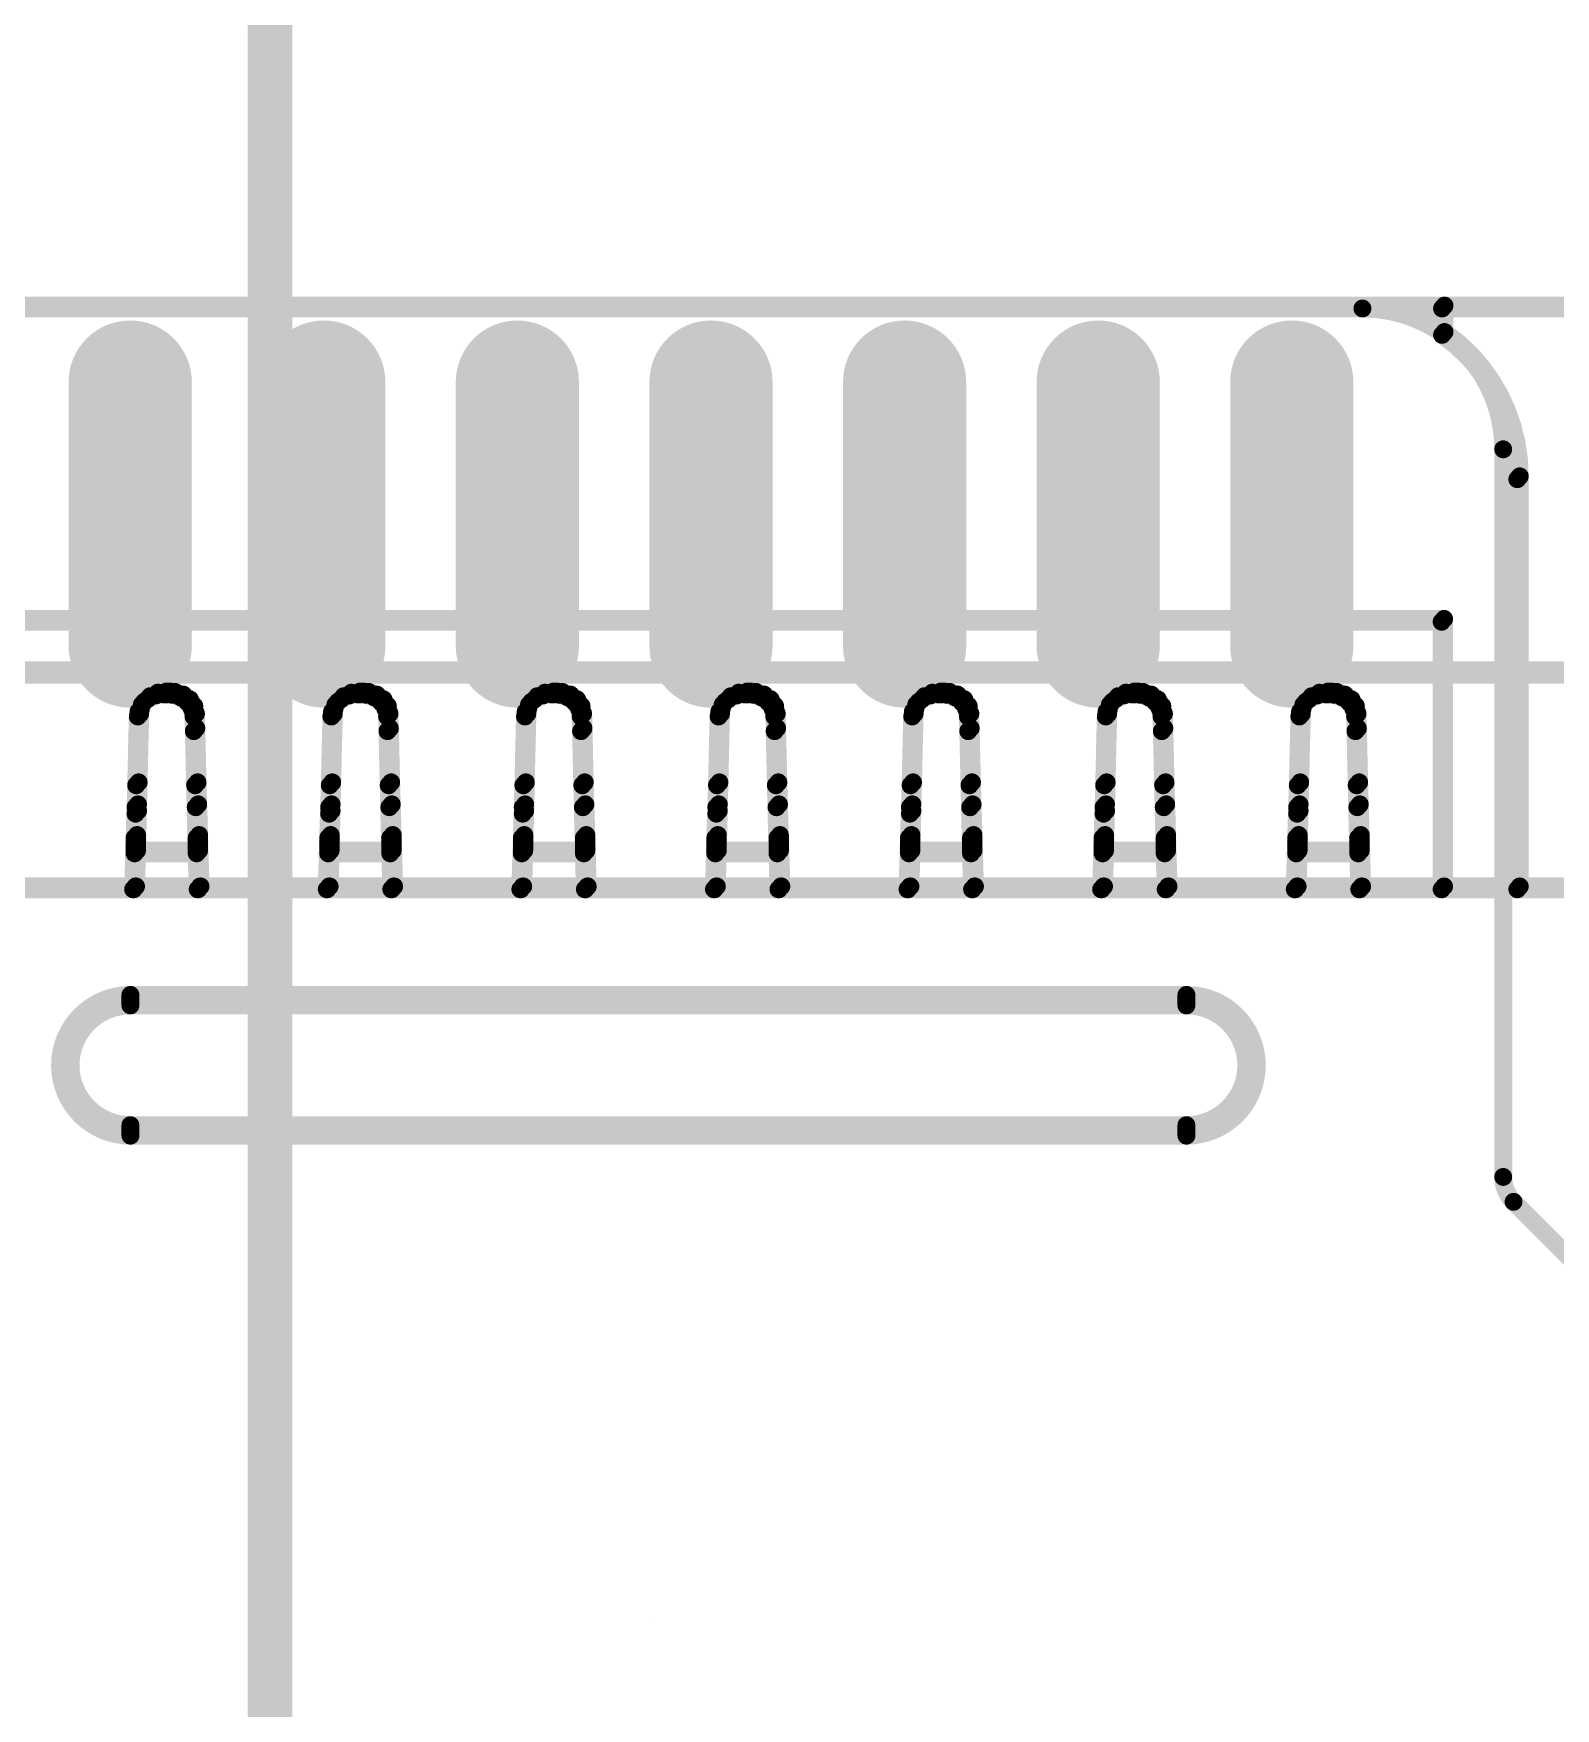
# Model space of a CAD drawing. Extents: x -1 to 186, y -6 to 106.
# Drawn here: x 60.63 to 69.28, y 8.01 to 17.53 of the extents above; entities that cross this region are included whole.
import ezdxf

# ---------------------------------------------------------------- set-up
doc = ezdxf.new("R2010")
doc.units = 0
doc.linetypes.add('TRMIDX_4096', pattern=[2, 1, 1])
for name, color, linetype in [('DIMENSION1_124', 250, 'CONTINUOUS'), ('DRIL_NPLTE_THRU_01', 254, 'CONTINUOUS'), ('DRIL_NPLTE_THRU_02', 254, 'CONTINUOUS'), ('PADS_BOT', 250, 'CONTINUOUS'), ('PADS_INNER', 250, 'CONTINUOUS'), ('PADS_TOP', 250, 'CONTINUOUS'), ('PART_TOP_2DLINE_00', 250, 'CONTINUOUS'), ('PART_TOP_2DLINE_01', 250, 'CONTINUOUS'), ('TAG_00', 250, 'CONTINUOUS'), ('TAG_01', 250, 'CONTINUOUS')]:
    doc.layers.add(name, color=color, linetype=linetype)

# ---------------------------------------------------------------- blocks, each defined once
blk = doc.blocks.new('D_2daeafa_63')
at = {"layer": 'DIMENSION1_124', "linetype": 'TRMIDX_4096', "const_width": 0.254}
blk.add_lwpolyline([(26.289, 0), (26.289, 31.242)], dxfattribs=at)
blk = doc.blocks.new('PART_BODY_TOP_31')
at = {"layer": 'PART_TOP_2DLINE_00', "const_width": 0.127}
blk.add_lwpolyline([(-7.35, 9.9), (-7.35, -3.30333), (2.59933, -3.30333, -0.2230684), (4.12233, -4), (7.35, -4), (7.35, 9.49667), (6.69133, 9.49667), (6.69133, 9.9)], format="xyb", close=True, dxfattribs=at)
blk = doc.blocks.new('DRIL_HOLE_0')
blk.add_lwpolyline([(0, 0, 1), (0, 0, 1)], format="xyb", close=True)
blk = doc.blocks.new('PAD_0')
blk.add_lwpolyline([(0, 0, 1), (0, 0, 1)], format="xyb", close=True)
blk = doc.blocks.new('PAD_69')
at = {"const_width": 0.35}
blk.add_lwpolyline([(-0.45, -0.175), (1.05, -0.175, 1), (1.05, 0.175), (-0.45, 0.175, 1)], format="xyb", close=True, dxfattribs=at)
blk = doc.blocks.new('STK_TOP_47')
at = {"layer": 'DRIL_NPLTE_THRU_01'}
blk.add_blockref('DRIL_HOLE_0', (0, 0), dxfattribs=at)
at = {"layer": 'DRIL_NPLTE_THRU_02'}
blk.add_blockref('DRIL_HOLE_0', (0, 0), dxfattribs=at)
at = {"layer": 'PADS_BOT'}
blk.add_blockref('PAD_0', (0, 0), dxfattribs=at)
at = {"layer": 'PADS_INNER'}
blk.add_blockref('PAD_0', (0, 0), dxfattribs=at)
at = {"layer": 'PADS_TOP', "rotation": 90}
blk.add_blockref('PAD_69', (0, 0), dxfattribs=at)
blk = doc.blocks.new('SYM_TOP_32')
for name, p in [('STK_TOP_47', (-4.35, 10.5)), ('STK_TOP_47', (-3.25, 10.5)), ('STK_TOP_47', (-2.15, 10.5)), ('STK_TOP_47', (-1.05, 10.5)), ('STK_TOP_47', (0.05, 10.5)), ('STK_TOP_47', (1.15, 10.5)), ('STK_TOP_47', (2.25, 10.5)), ('PART_BODY_TOP_31', (0, 0))]:
    blk.add_blockref(name, p)
blk = doc.blocks.new('PART_TOP_475')
blk.add_blockref('SYM_TOP_32', (0, 0))
blk = doc.blocks.new('SMOOTH_0$1016')
at = {"const_width": 0.0508}
blk.add_lwpolyline([(-0.0254, 0, 1), (0.0254, 0, 1)], format="xyb", close=True, dxfattribs=at)
blk = doc.blocks.new('PART_BODY_TOP_75')
at = {"layer": 'PART_TOP_2DLINE_01', "const_width": 0.1016}
for points in [[(4.5148, 7.4755), (-4.49, 7.4755)], [(4.5148, 7.4755), (6.4024, 7.4755)], [(4.5148, 7.3255), (4.5148, 7.4755)], [(4.5008, 7.4591), (-4.504, 7.4591)], [(4.0484, 7.4591), (-4.0516, 7.4591)], [(4.5008, 7.4591), (6.3884, 7.4591)], [(4.5008, 7.3091), (4.5008, 7.4591)], [(4.8484, 2.5248), (4.8484, 6.6591)], [(4.9284, 4.1591), (4.9284, 6.4891)], [(4.9424, 4.1755), (4.9424, 6.5055)], [(-4.5016, 5.6791), (4.4984, 5.6791)], [(-4.4876, 5.6955), (4.5124, 5.6955)], [(4.4984, 5.6791), (4.4984, 4.1591)], [(4.5124, 5.6955), (4.5124, 4.1755)], [(-2.7459, 5.2832), (-2.7955, 5.2763), (-2.8396, 5.2563), (-2.873, 5.2246), (-2.8921, 5.1845), (-2.8959, 5.1573)], [(-2.7459, 5.2832), (-2.7293, 5.2832)], [(-2.5793, 5.1573), (-2.5887, 5.2009), (-2.6138, 5.2383), (-2.6516, 5.2655), (-2.6983, 5.2806), (-2.7293, 5.2832)], [(-1.6459, 5.2832), (-1.6955, 5.2763), (-1.7396, 5.2563), (-1.773, 5.2246), (-1.7921, 5.1845), (-1.7959, 5.1573)], [(-1.6459, 5.2832), (-1.6293, 5.2832)], [(-1.4793, 5.1573), (-1.4887, 5.2009), (-1.5138, 5.2383), (-1.5516, 5.2655), (-1.5983, 5.2806), (-1.6293, 5.2832)], [(-0.5459, 5.2832), (-0.5955, 5.2763), (-0.6396, 5.2563), (-0.673, 5.2246), (-0.6921, 5.1845), (-0.6959, 5.1573)], [(-0.5459, 5.2832), (-0.5293, 5.2832)], [(-0.3793, 5.1573), (-0.3887, 5.2009), (-0.4138, 5.2383), (-0.4516, 5.2655), (-0.4983, 5.2806), (-0.5293, 5.2832)], [(0.5541, 5.2832), (0.5045, 5.2763), (0.4604, 5.2563), (0.427, 5.2246), (0.4079, 5.1845), (0.4041, 5.1573)], [(0.5541, 5.2832), (0.5707, 5.2832)], [(0.7207, 5.1573), (0.7113, 5.2009), (0.6862, 5.2383), (0.6484, 5.2655), (0.6017, 5.2806), (0.5707, 5.2832)], [(1.6541, 5.2832), (1.6045, 5.2763), (1.5604, 5.2563), (1.527, 5.2246), (1.5079, 5.1845), (1.5041, 5.1573)], [(1.6541, 5.2832), (1.6707, 5.2832)], [(1.8207, 5.1573), (1.8113, 5.2009), (1.7862, 5.2383), (1.7484, 5.2655), (1.7017, 5.2806), (1.6707, 5.2832)], [(2.7541, 5.2832), (2.7045, 5.2763), (2.6604, 5.2563), (2.627, 5.2246), (2.6079, 5.1845), (2.6041, 5.1573)], [(2.7541, 5.2832), (2.7707, 5.2832)], [(2.9207, 5.1573), (2.9113, 5.2009), (2.8862, 5.2383), (2.8484, 5.2655), (2.8017, 5.2806), (2.7707, 5.2832)], [(3.8541, 5.2832), (3.8045, 5.2763), (3.7604, 5.2563), (3.727, 5.2246), (3.7079, 5.1845), (3.7041, 5.1573)], [(3.8541, 5.2832), (3.8707, 5.2832)], [(4.0207, 5.1573), (4.0113, 5.2009), (3.9862, 5.2383), (3.9484, 5.2655), (3.9017, 5.2806), (3.8707, 5.2832)], [(-2.7599, 5.2667), (-2.8095, 5.2599), (-2.8536, 5.2398), (-2.887, 5.2082), (-2.9061, 5.1681), (-2.9099, 5.1409)], [(-2.7599, 5.2667), (-2.7433, 5.2667)], [(-2.5933, 5.1409), (-2.6027, 5.1845), (-2.6278, 5.2218), (-2.6656, 5.2491), (-2.7123, 5.2641), (-2.7433, 5.2667)], [(-1.6599, 5.2667), (-1.7095, 5.2599), (-1.7536, 5.2398), (-1.787, 5.2082), (-1.8061, 5.1681), (-1.8099, 5.1409)], [(-1.6599, 5.2667), (-1.6433, 5.2667)], [(-1.4933, 5.1409), (-1.5027, 5.1845), (-1.5278, 5.2218), (-1.5656, 5.2491), (-1.6123, 5.2641), (-1.6433, 5.2667)], [(-0.5599, 5.2667), (-0.6095, 5.2599), (-0.6536, 5.2398), (-0.687, 5.2082), (-0.7061, 5.1681), (-0.7099, 5.1409)], [(-0.5599, 5.2667), (-0.5433, 5.2667)], [(-0.3933, 5.1409), (-0.4027, 5.1845), (-0.4278, 5.2218), (-0.4656, 5.2491), (-0.5123, 5.2641), (-0.5433, 5.2667)], [(0.5401, 5.2667), (0.4905, 5.2599), (0.4464, 5.2398), (0.413, 5.2082), (0.3939, 5.1681), (0.3901, 5.1409)], [(0.5401, 5.2667), (0.5567, 5.2667)], [(0.7067, 5.1409), (0.6973, 5.1845), (0.6722, 5.2218), (0.6344, 5.2491), (0.5877, 5.2641), (0.5567, 5.2667)], [(1.6401, 5.2667), (1.5905, 5.2599), (1.5464, 5.2398), (1.513, 5.2082), (1.4939, 5.1681), (1.4901, 5.1409)], [(1.6401, 5.2667), (1.6567, 5.2667)], [(1.8067, 5.1409), (1.7973, 5.1845), (1.7722, 5.2218), (1.7344, 5.2491), (1.6877, 5.2641), (1.6567, 5.2667)], [(2.7401, 5.2667), (2.6905, 5.2599), (2.6464, 5.2398), (2.613, 5.2082), (2.5939, 5.1681), (2.5901, 5.1409)], [(2.7401, 5.2667), (2.7567, 5.2667)], [(2.9067, 5.1409), (2.8973, 5.1845), (2.8722, 5.2218), (2.8344, 5.2491), (2.7877, 5.2641), (2.7567, 5.2667)], [(3.8401, 5.2667), (3.7905, 5.2599), (3.7464, 5.2398), (3.713, 5.2082), (3.6939, 5.1681), (3.6901, 5.1409)], [(3.8401, 5.2667), (3.8567, 5.2667)], [(4.0067, 5.1409), (3.9973, 5.1845), (3.9722, 5.2218), (3.9344, 5.2491), (3.8877, 5.2641), (3.8567, 5.2667)], [(-2.928, 4.3633), (-2.9226, 4.5888), (-2.9173, 4.826), (-2.9119, 5.0576), (-2.9099, 5.1409)], [(-2.9139, 4.3798), (-2.9086, 4.6053), (-2.9033, 4.8425), (-2.8979, 5.0741), (-2.8959, 5.1573)], [(-2.5933, 5.1409), (-2.5913, 5.0576), (-2.5859, 4.826), (-2.5806, 4.5888), (-2.5753, 4.3633)], [(-2.5793, 5.1573), (-2.5773, 5.0741), (-2.5719, 4.8425), (-2.5666, 4.6053), (-2.5613, 4.3798)], [(-1.828, 4.3633), (-1.8226, 4.5888), (-1.8173, 4.826), (-1.8119, 5.0576), (-1.8099, 5.1409)], [(-1.8139, 4.3798), (-1.8086, 4.6053), (-1.8033, 4.8425), (-1.7979, 5.0741), (-1.7959, 5.1573)], [(-1.4933, 5.1409), (-1.4913, 5.0576), (-1.4859, 4.826), (-1.4806, 4.5888), (-1.4753, 4.3633)], [(-1.4793, 5.1573), (-1.4773, 5.0741), (-1.4719, 4.8425), (-1.4666, 4.6053), (-1.4613, 4.3798)], [(-0.728, 4.3633), (-0.7226, 4.5888), (-0.7173, 4.826), (-0.7119, 5.0576), (-0.7099, 5.1409)], [(-0.7139, 4.3798), (-0.7086, 4.6053), (-0.7033, 4.8425), (-0.6979, 5.0741), (-0.6959, 5.1573)], [(-0.3933, 5.1409), (-0.3913, 5.0576), (-0.3859, 4.826), (-0.3806, 4.5888), (-0.3753, 4.3633)], [(-0.3793, 5.1573), (-0.3773, 5.0741), (-0.3719, 4.8425), (-0.3666, 4.6053), (-0.3613, 4.3798)], [(0.372, 4.3633), (0.3774, 4.5888), (0.3827, 4.826), (0.3881, 5.0576), (0.3901, 5.1409)], [(0.3861, 4.3798), (0.3914, 4.6053), (0.3967, 4.8425), (0.4021, 5.0741), (0.4041, 5.1573)], [(0.7067, 5.1409), (0.7087, 5.0576), (0.7141, 4.826), (0.7194, 4.5888), (0.7247, 4.3633)], [(0.7207, 5.1573), (0.7227, 5.0741), (0.7281, 4.8425), (0.7334, 4.6053), (0.7387, 4.3798)], [(1.472, 4.3633), (1.4774, 4.5888), (1.4827, 4.826), (1.4881, 5.0576), (1.4901, 5.1409)], [(1.4861, 4.3798), (1.4914, 4.6053), (1.4967, 4.8425), (1.5021, 5.0741), (1.5041, 5.1573)], [(1.8067, 5.1409), (1.8087, 5.0576), (1.8141, 4.826), (1.8194, 4.5888), (1.8247, 4.3633)], [(1.8207, 5.1573), (1.8227, 5.0741), (1.8281, 4.8425), (1.8334, 4.6053), (1.8387, 4.3798)], [(2.572, 4.3633), (2.5774, 4.5888), (2.5827, 4.826), (2.5881, 5.0576), (2.5901, 5.1409)], [(2.5861, 4.3798), (2.5914, 4.6053), (2.5967, 4.8425), (2.6021, 5.0741), (2.6041, 5.1573)], [(2.9067, 5.1409), (2.9087, 5.0576), (2.9141, 4.826), (2.9194, 4.5888), (2.9247, 4.3633)], [(2.9207, 5.1573), (2.9227, 5.0741), (2.9281, 4.8425), (2.9334, 4.6053), (2.9387, 4.3798)], [(3.672, 4.3633), (3.6774, 4.5888), (3.6827, 4.826), (3.6881, 5.0576), (3.6901, 5.1409)], [(3.6861, 4.3798), (3.6914, 4.6053), (3.6967, 4.8425), (3.7021, 5.0741), (3.7041, 5.1573)], [(4.0067, 5.1409), (4.0087, 5.0576), (4.0141, 4.826), (4.0194, 4.5888), (4.0247, 4.3633)], [(4.0207, 5.1573), (4.0227, 5.0741), (4.0281, 4.8425), (4.0334, 4.6053), (4.0387, 4.3798)], [(-2.928, 4.451), (-2.9226, 4.6253), (-2.919, 4.7505)], [(-2.919, 4.7504), (-2.919, 4.7501)], [(-2.9139, 4.4675), (-2.9086, 4.6417), (-2.905, 4.7669)], [(-2.905, 4.7668), (-2.905, 4.7666)], [(-2.5842, 4.7505), (-2.5806, 4.6253), (-2.5753, 4.451)], [(-2.5842, 4.7501), (-2.5842, 4.7504)], [(-2.5702, 4.7669), (-2.5666, 4.6417), (-2.5613, 4.4675)], [(-2.5702, 4.7666), (-2.5702, 4.7668)], [(-1.828, 4.451), (-1.8226, 4.6253), (-1.819, 4.7505)], [(-1.819, 4.7504), (-1.819, 4.7501)], [(-1.8139, 4.4675), (-1.8086, 4.6417), (-1.805, 4.7669)], [(-1.805, 4.7668), (-1.805, 4.7666)], [(-1.4843, 4.7505), (-1.4806, 4.6253), (-1.4753, 4.451)], [(-1.4842, 4.7501), (-1.4842, 4.7504)], [(-1.4702, 4.7669), (-1.4666, 4.6417), (-1.4613, 4.4675)], [(-1.4702, 4.7666), (-1.4702, 4.7668)], [(-0.728, 4.451), (-0.7226, 4.6253), (-0.719, 4.7505)], [(-0.719, 4.7504), (-0.719, 4.7501)], [(-0.7139, 4.4675), (-0.7086, 4.6417), (-0.705, 4.7669)], [(-0.705, 4.7668), (-0.705, 4.7666)], [(-0.3842, 4.7505), (-0.3806, 4.6253), (-0.3753, 4.451)], [(-0.3842, 4.7501), (-0.3842, 4.7504)], [(-0.3702, 4.7669), (-0.3666, 4.6417), (-0.3613, 4.4675)], [(-0.3702, 4.7666), (-0.3702, 4.7668)], [(0.372, 4.451), (0.3774, 4.6253), (0.381, 4.7505)], [(0.381, 4.7504), (0.381, 4.7501)], [(0.3861, 4.4675), (0.3914, 4.6417), (0.395, 4.7669)], [(0.395, 4.7668), (0.395, 4.7666)], [(0.7157, 4.7505), (0.7194, 4.6253), (0.7247, 4.451)], [(0.7158, 4.7501), (0.7158, 4.7504)], [(0.7298, 4.7669), (0.7334, 4.6417), (0.7387, 4.4675)], [(0.7298, 4.7666), (0.7298, 4.7668)], [(1.472, 4.451), (1.4774, 4.6253), (1.481, 4.7505)], [(1.481, 4.7504), (1.481, 4.7501)], [(1.4861, 4.4675), (1.4914, 4.6417), (1.495, 4.7669)], [(1.495, 4.7668), (1.495, 4.7666)], [(1.8157, 4.7505), (1.8194, 4.6253), (1.8247, 4.451)], [(1.8158, 4.7501), (1.8158, 4.7504)], [(1.8298, 4.7669), (1.8334, 4.6417), (1.8387, 4.4675)], [(1.8298, 4.7666), (1.8298, 4.7668)], [(2.572, 4.451), (2.5774, 4.6253), (2.581, 4.7505)], [(2.581, 4.7504), (2.581, 4.7501)], [(2.5861, 4.4675), (2.5914, 4.6417), (2.595, 4.7669)], [(2.595, 4.7668), (2.595, 4.7666)], [(2.9158, 4.7505), (2.9194, 4.6253), (2.9247, 4.451)], [(2.9158, 4.7501), (2.9158, 4.7504)], [(2.9298, 4.7669), (2.9334, 4.6417), (2.9387, 4.4675)], [(2.9298, 4.7666), (2.9298, 4.7668)], [(3.672, 4.451), (3.6774, 4.6253), (3.681, 4.7505)], [(3.681, 4.7504), (3.681, 4.7501)], [(3.6861, 4.4675), (3.6914, 4.6417), (3.695, 4.7669)], [(3.695, 4.7668), (3.695, 4.7666)], [(4.0157, 4.7505), (4.0194, 4.6253), (4.0247, 4.451)], [(4.0158, 4.7501), (4.0158, 4.7504)], [(4.0298, 4.7669), (4.0334, 4.6417), (4.0387, 4.4675)], [(4.0298, 4.7666), (4.0298, 4.7668)], [(-2.9362, 4.1591), (-2.928, 4.451)], [(-2.928, 4.451), (-2.928, 4.3633)], [(-2.9222, 4.1755), (-2.9139, 4.4675)], [(-2.9139, 4.4675), (-2.9139, 4.3798)], [(-2.5753, 4.451), (-2.5671, 4.1591)], [(-2.5753, 4.451), (-2.5753, 4.3633)], [(-2.5613, 4.4675), (-2.5531, 4.1755)], [(-2.5613, 4.4675), (-2.5613, 4.3798)], [(-1.8362, 4.1591), (-1.828, 4.451)], [(-1.828, 4.451), (-1.828, 4.3633)], [(-1.8222, 4.1755), (-1.8139, 4.4675)], [(-1.8139, 4.4675), (-1.8139, 4.3798)], [(-1.4753, 4.451), (-1.4671, 4.1591)], [(-1.4753, 4.451), (-1.4753, 4.3633)], [(-1.4613, 4.4675), (-1.4531, 4.1755)], [(-1.4613, 4.4675), (-1.4613, 4.3798)], [(-0.7362, 4.1591), (-0.728, 4.451)], [(-0.728, 4.451), (-0.728, 4.3633)], [(-0.7222, 4.1755), (-0.7139, 4.4675)], [(-0.7139, 4.4675), (-0.7139, 4.3798)], [(-0.3753, 4.451), (-0.3671, 4.1591)], [(-0.3753, 4.451), (-0.3753, 4.3633)], [(-0.3613, 4.4675), (-0.3531, 4.1755)], [(-0.3613, 4.4675), (-0.3613, 4.3798)], [(0.3638, 4.1591), (0.372, 4.451)], [(0.372, 4.451), (0.372, 4.3633)], [(0.3778, 4.1755), (0.3861, 4.4675)], [(0.3861, 4.4675), (0.3861, 4.3798)], [(0.7247, 4.451), (0.7329, 4.1591)], [(0.7247, 4.451), (0.7247, 4.3633)], [(0.7387, 4.4675), (0.7469, 4.1755)], [(0.7387, 4.4675), (0.7387, 4.3798)], [(1.4638, 4.1591), (1.472, 4.451)], [(1.472, 4.451), (1.472, 4.3633)], [(1.4778, 4.1755), (1.4861, 4.4675)], [(1.4861, 4.4675), (1.4861, 4.3798)], [(1.8247, 4.451), (1.8329, 4.1591)], [(1.8247, 4.451), (1.8247, 4.3633)], [(1.8387, 4.4675), (1.8469, 4.1755)], [(1.8387, 4.4675), (1.8387, 4.3798)], [(2.5638, 4.1591), (2.572, 4.451)], [(2.572, 4.451), (2.572, 4.3633)], [(2.5778, 4.1755), (2.5861, 4.4675)], [(2.5861, 4.4675), (2.5861, 4.3798)], [(2.9247, 4.451), (2.9329, 4.1591)], [(2.9247, 4.451), (2.9247, 4.3633)], [(2.9387, 4.4675), (2.9469, 4.1755)], [(2.9387, 4.4675), (2.9387, 4.3798)], [(3.6638, 4.1591), (3.672, 4.451)], [(3.672, 4.451), (3.672, 4.3633)], [(3.6778, 4.1755), (3.6861, 4.4675)], [(3.6861, 4.4675), (3.6861, 4.3798)], [(4.0247, 4.451), (4.0329, 4.1591)], [(4.0247, 4.451), (4.0247, 4.3633)], [(4.0387, 4.4675), (4.0469, 4.1755)], [(4.0387, 4.4675), (4.0387, 4.3798)], [(-2.9337, 4.1591), (-2.928, 4.3633)], [(-2.928, 4.3633), (-2.5753, 4.3633)], [(-2.9197, 4.1755), (-2.9139, 4.3798)], [(-2.9139, 4.3798), (-2.5613, 4.3798)], [(-2.5753, 4.3633), (-2.5695, 4.1591)], [(-2.5613, 4.3798), (-2.5555, 4.1755)], [(-1.8337, 4.1591), (-1.828, 4.3633)], [(-1.828, 4.3633), (-1.4753, 4.3633)], [(-1.8197, 4.1755), (-1.8139, 4.3798)], [(-1.8139, 4.3798), (-1.4613, 4.3798)], [(-1.4753, 4.3633), (-1.4695, 4.1591)], [(-1.4613, 4.3798), (-1.4555, 4.1755)], [(-0.7337, 4.1591), (-0.728, 4.3633)], [(-0.728, 4.3633), (-0.3753, 4.3633)], [(-0.7197, 4.1755), (-0.7139, 4.3798)], [(-0.7139, 4.3798), (-0.3613, 4.3798)], [(-0.3753, 4.3633), (-0.3695, 4.1591)], [(-0.3613, 4.3798), (-0.3555, 4.1755)], [(0.3663, 4.1591), (0.372, 4.3633)], [(0.372, 4.3633), (0.7247, 4.3633)], [(0.3803, 4.1755), (0.3861, 4.3798)], [(0.3861, 4.3798), (0.7387, 4.3798)], [(0.7247, 4.3633), (0.7305, 4.1591)], [(0.7387, 4.3798), (0.7445, 4.1755)], [(1.4663, 4.1591), (1.472, 4.3633)], [(1.472, 4.3633), (1.8247, 4.3633)], [(1.4803, 4.1755), (1.4861, 4.3798)], [(1.4861, 4.3798), (1.8387, 4.3798)], [(1.8247, 4.3633), (1.8305, 4.1591)], [(1.8387, 4.3798), (1.8445, 4.1755)], [(2.5663, 4.1591), (2.572, 4.3633)], [(2.572, 4.3633), (2.9247, 4.3633)], [(2.5803, 4.1755), (2.5861, 4.3798)], [(2.5861, 4.3798), (2.9387, 4.3798)], [(2.9247, 4.3633), (2.9305, 4.1591)], [(2.9387, 4.3798), (2.9445, 4.1755)], [(3.6663, 4.1591), (3.672, 4.3633)], [(3.672, 4.3633), (4.0247, 4.3633)], [(3.6803, 4.1755), (3.6861, 4.3798)], [(3.6861, 4.3798), (4.0387, 4.3798)], [(4.0247, 4.3633), (4.0305, 4.1591)], [(4.0387, 4.3798), (4.0445, 4.1755)], [(-5.8516, 4.1591), (7.1484, 4.1591)], [(-5.8376, 4.1755), (7.1624, 4.1755)], [(-2.9516, 3.5591), (-2.9516, 3.4991)], [(3.0484, 3.5591), (-2.9516, 3.5591)], [(3.0484, 3.4991), (-2.9516, 3.4991)], [(3.0484, 3.4991), (3.0484, 3.5591)], [(-2.9516, 2.7591), (-2.9516, 2.8191)], [(-2.9516, 2.8191), (3.0484, 2.8191)], [(3.0484, 2.8191), (3.0484, 2.7591)], [(-2.9516, 2.7591), (3.0484, 2.7591)], [(6.0898, 1.2005), (4.907, 2.3834)]]:
    blk.add_lwpolyline(points, dxfattribs=at)
for points in [[(4.8484, 6.6591, 0.414214), (4.0484, 7.4591)], [(4.9284, 6.4891, 0.245161), (4.5008, 7.3091)], [(4.9424, 6.5055, 0.245161), (4.5148, 7.3255)], [(-2.9516, 3.5591, 1), (-2.9516, 2.7591)], [(-2.9516, 3.4991, 1), (-2.9516, 2.8191)], [(3.0484, 2.7591, 1), (3.0484, 3.5591)], [(3.0484, 2.8191, 1), (3.0484, 3.4991)], [(4.8484, 2.5248, 0.198912), (4.907, 2.3834)]]:
    blk.add_lwpolyline(points, format="xyb", dxfattribs=at)
at = {"layer": 'TAG_00'}
blk.add_lwpolyline([(0, 0), (0, 0)], dxfattribs=at)
blk.add_lwpolyline([(0, 0), (0, 0)], dxfattribs=at)
blk.add_lwpolyline([(0, 0), (0, 0)], dxfattribs=at)
at = {"layer": 'TAG_01'}
blk.add_lwpolyline([(0, 0), (0, 0)], dxfattribs=at)
blk.add_lwpolyline([(0, 0), (0, 0)], dxfattribs=at)
blk.add_lwpolyline([(0, 0), (0, 0)], dxfattribs=at)
at = {"layer": 'PART_TOP_2DLINE_01'}
for p in [(4.5148, 7.4755), (4.5148, 7.4755), (4.5148, 7.4755), (4.0484, 7.4591), (4.0484, 7.4591), (4.5008, 7.4591), (4.5008, 7.4591), (4.5008, 7.4591), (4.5008, 7.3091), (4.5008, 7.3091), (4.5148, 7.3255), (4.5148, 7.3255), (4.8484, 6.6591), (4.8484, 6.6591), (4.9284, 6.4891), (4.9284, 6.4891), (4.9424, 6.5055), (4.9424, 6.5055), (4.4984, 5.6791), (4.4984, 5.6791), (4.5124, 5.6955), (4.5124, 5.6955), (-2.7459, 5.2832), (-2.7459, 5.2832), (-2.7293, 5.2832), (-2.7293, 5.2832), (-2.6983, 5.2806), (-1.6459, 5.2832), (-1.6459, 5.2832), (-1.6293, 5.2832), (-1.6293, 5.2832), (-1.5983, 5.2806), (-0.5459, 5.2832), (-0.5459, 5.2832), (-0.5293, 5.2832), (-0.5293, 5.2832), (-0.4983, 5.2806), (0.5541, 5.2832), (0.5541, 5.2832), (0.5707, 5.2832), (0.5707, 5.2832), (0.6017, 5.2806), (1.6541, 5.2832), (1.6541, 5.2832), (1.6707, 5.2832), (1.6707, 5.2832), (1.7017, 5.2806), (2.7541, 5.2832), (2.7541, 5.2832), (2.7707, 5.2832), (2.7707, 5.2832), (2.8017, 5.2806), (3.8541, 5.2832), (3.8541, 5.2832), (3.8707, 5.2832), (3.8707, 5.2832), (3.9017, 5.2806), (-2.8921, 5.1845), (-2.887, 5.2082), (-2.873, 5.2246), (-2.8536, 5.2398), (-2.8396, 5.2563), (-2.8095, 5.2599), (-2.7955, 5.2763), (-2.7599, 5.2667), (-2.7599, 5.2667), (-2.7433, 5.2667), (-2.7433, 5.2667), (-2.7123, 5.2641), (-2.6656, 5.2491), (-2.6516, 5.2655), (-2.6278, 5.2218), (-2.6138, 5.2383), (-2.6027, 5.1845), (-2.5887, 5.2009), (-1.7921, 5.1845), (-1.787, 5.2082), (-1.773, 5.2246), (-1.7536, 5.2398), (-1.7396, 5.2563), (-1.7095, 5.2599), (-1.6955, 5.2763), (-1.6599, 5.2667), (-1.6599, 5.2667), (-1.6433, 5.2667), (-1.6433, 5.2667), (-1.6123, 5.2641), (-1.5656, 5.2491), (-1.5516, 5.2655), (-1.5278, 5.2218), (-1.5138, 5.2383), (-1.5027, 5.1845), (-1.4887, 5.2009), (-0.6921, 5.1845), (-0.687, 5.2082), (-0.673, 5.2246), (-0.6536, 5.2398), (-0.6396, 5.2563), (-0.6095, 5.2599), (-0.5955, 5.2763), (-0.5599, 5.2667), (-0.5599, 5.2667), (-0.5433, 5.2667), (-0.5433, 5.2667), (-0.5123, 5.2641), (-0.4656, 5.2491), (-0.4516, 5.2655), (-0.4278, 5.2218), (-0.4138, 5.2383), (-0.4027, 5.1845), (-0.3887, 5.2009), (0.4079, 5.1845), (0.413, 5.2082), (0.427, 5.2246), (0.4464, 5.2398), (0.4604, 5.2563), (0.4905, 5.2599), (0.5045, 5.2763), (0.5401, 5.2667), (0.5401, 5.2667), (0.5567, 5.2667), (0.5567, 5.2667), (0.5877, 5.2641), (0.6344, 5.2491), (0.6484, 5.2655), (0.6722, 5.2218), (0.6862, 5.2383), (0.6973, 5.1845), (0.7113, 5.2009), (1.5079, 5.1845), (1.513, 5.2082), (1.527, 5.2246), (1.5464, 5.2398), (1.5604, 5.2563), (1.5905, 5.2599), (1.6045, 5.2763), (1.6401, 5.2667), (1.6401, 5.2667), (1.6567, 5.2667), (1.6567, 5.2667), (1.6877, 5.2641), (1.7344, 5.2491), (1.7484, 5.2655), (1.7722, 5.2218), (1.7862, 5.2383), (1.7973, 5.1845), (1.8113, 5.2009), (2.6079, 5.1845), (2.613, 5.2082), (2.627, 5.2246), (2.6464, 5.2398), (2.6604, 5.2563), (2.6905, 5.2599), (2.7045, 5.2763), (2.7401, 5.2667), (2.7401, 5.2667), (2.7567, 5.2667), (2.7567, 5.2667), (2.7877, 5.2641), (2.8344, 5.2491), (2.8484, 5.2655), (2.8722, 5.2218), (2.8862, 5.2383), (2.8973, 5.1845), (2.9113, 5.2009), (3.7079, 5.1845), (3.713, 5.2082), (3.727, 5.2246), (3.7464, 5.2398), (3.7604, 5.2563), (3.7905, 5.2599), (3.8045, 5.2763), (3.8401, 5.2667), (3.8401, 5.2667), (3.8567, 5.2667), (3.8567, 5.2667), (3.8877, 5.2641), (3.9344, 5.2491), (3.9484, 5.2655), (3.9722, 5.2218), (3.9862, 5.2383), (3.9973, 5.1845), (4.0113, 5.2009), (-2.9099, 5.1409), (-2.9061, 5.1681), (-2.8959, 5.1573), (-2.5933, 5.1409), (-2.5933, 5.1409), (-2.5793, 5.1573), (-2.5793, 5.1573), (-1.8099, 5.1409), (-1.8061, 5.1681), (-1.7959, 5.1573), (-1.4933, 5.1409), (-1.4933, 5.1409), (-1.4793, 5.1573), (-1.4793, 5.1573), (-0.7099, 5.1409), (-0.7061, 5.1681), (-0.6959, 5.1573), (-0.3933, 5.1409), (-0.3933, 5.1409), (-0.3793, 5.1573), (-0.3793, 5.1573), (0.3901, 5.1409), (0.3939, 5.1681), (0.4041, 5.1573), (0.7067, 5.1409), (0.7067, 5.1409), (0.7207, 5.1573), (0.7207, 5.1573), (1.4901, 5.1409), (1.4939, 5.1681), (1.5041, 5.1573), (1.8067, 5.1409), (1.8067, 5.1409), (1.8207, 5.1573), (1.8207, 5.1573), (2.5901, 5.1409), (2.5939, 5.1681), (2.6041, 5.1573), (2.9067, 5.1409), (2.9067, 5.1409), (2.9207, 5.1573), (2.9207, 5.1573), (3.6901, 5.1409), (3.6939, 5.1681), (3.7041, 5.1573), (4.0067, 5.1409), (4.0067, 5.1409), (4.0207, 5.1573), (4.0207, 5.1573), (-2.5913, 5.0576), (-2.5773, 5.0741), (-1.4913, 5.0576), (-1.4773, 5.0741), (-0.3913, 5.0576), (-0.3773, 5.0741), (0.7087, 5.0576), (0.7227, 5.0741), (1.8087, 5.0576), (1.8227, 5.0741), (2.9087, 5.0576), (2.9227, 5.0741), (4.0087, 5.0576), (4.0227, 5.0741), (-2.919, 4.7504), (-2.919, 4.7501), (-2.905, 4.7668), (-2.905, 4.7666), (-2.5842, 4.7505), (-2.5842, 4.7504), (-2.5842, 4.7501), (-2.5702, 4.7669), (-2.5702, 4.7668), (-2.5702, 4.7666), (-1.819, 4.7504), (-1.819, 4.7501), (-1.805, 4.7668), (-1.805, 4.7666), (-1.4843, 4.7505), (-1.4842, 4.7504), (-1.4842, 4.7501), (-1.4702, 4.7669), (-1.4702, 4.7668), (-1.4702, 4.7666), (-0.719, 4.7504), (-0.719, 4.7501), (-0.705, 4.7668), (-0.705, 4.7666), (-0.3842, 4.7505), (-0.3842, 4.7504), (-0.3842, 4.7501), (-0.3702, 4.7669), (-0.3702, 4.7668), (-0.3702, 4.7666), (0.381, 4.7504), (0.381, 4.7501), (0.395, 4.7668), (0.395, 4.7666), (0.7157, 4.7505), (0.7158, 4.7504), (0.7158, 4.7501), (0.7298, 4.7669), (0.7298, 4.7668), (0.7298, 4.7666), (1.481, 4.7504), (1.481, 4.7501), (1.495, 4.7668), (1.495, 4.7666), (1.8157, 4.7505), (1.8158, 4.7504), (1.8158, 4.7501), (1.8298, 4.7669), (1.8298, 4.7668), (1.8298, 4.7666), (2.581, 4.7504), (2.581, 4.7501), (2.595, 4.7668), (2.595, 4.7666), (2.9158, 4.7505), (2.9158, 4.7504), (2.9158, 4.7501), (2.9298, 4.7669), (2.9298, 4.7668), (2.9298, 4.7666), (3.681, 4.7504), (3.681, 4.7501), (3.695, 4.7668), (3.695, 4.7666), (4.0157, 4.7505), (4.0158, 4.7504), (4.0158, 4.7501), (4.0298, 4.7669), (4.0298, 4.7668), (4.0298, 4.7666), (-2.9226, 4.6253), (-2.9086, 4.6417), (-2.5806, 4.6253), (-2.5666, 4.6417), (-1.8226, 4.6253), (-1.8086, 4.6417), (-1.4806, 4.6253), (-1.4666, 4.6417), (-0.7226, 4.6253), (-0.7086, 4.6417), (-0.3806, 4.6253), (-0.3666, 4.6417), (0.3774, 4.6253), (0.3914, 4.6417), (0.7194, 4.6253), (0.7334, 4.6417), (1.4774, 4.6253), (1.4914, 4.6417), (1.8194, 4.6253), (1.8334, 4.6417), (2.5774, 4.6253), (2.5914, 4.6417), (2.9194, 4.6253), (2.9334, 4.6417), (3.6774, 4.6253), (3.6914, 4.6417), (4.0194, 4.6253), (4.0334, 4.6417), (-2.9226, 4.5888), (-2.9086, 4.6053), (-1.8226, 4.5888), (-1.8086, 4.6053), (-0.7226, 4.5888), (-0.7086, 4.6053), (0.3774, 4.5888), (0.3914, 4.6053), (1.4774, 4.5888), (1.4914, 4.6053), (2.5774, 4.5888), (2.5914, 4.6053), (3.6774, 4.5888), (3.6914, 4.6053), (-2.928, 4.451), (-2.928, 4.451), (-2.928, 4.451), (-2.9139, 4.4675), (-2.9139, 4.4675), (-2.9139, 4.4675), (-2.5753, 4.451), (-2.5753, 4.451), (-2.5613, 4.4675), (-2.5613, 4.4675), (-1.828, 4.451), (-1.828, 4.451), (-1.828, 4.451), (-1.8139, 4.4675), (-1.8139, 4.4675), (-1.8139, 4.4675), (-1.4753, 4.451), (-1.4753, 4.451), (-1.4613, 4.4675), (-1.4613, 4.4675), (-0.728, 4.451), (-0.728, 4.451), (-0.728, 4.451), (-0.7139, 4.4675), (-0.7139, 4.4675), (-0.7139, 4.4675), (-0.3753, 4.451), (-0.3753, 4.451), (-0.3613, 4.4675), (-0.3613, 4.4675), (0.372, 4.451), (0.372, 4.451), (0.372, 4.451), (0.3861, 4.4675), (0.3861, 4.4675), (0.3861, 4.4675), (0.7247, 4.451), (0.7247, 4.451), (0.7387, 4.4675), (0.7387, 4.4675), (1.472, 4.451), (1.472, 4.451), (1.472, 4.451), (1.4861, 4.4675), (1.4861, 4.4675), (1.4861, 4.4675), (1.8247, 4.451), (1.8247, 4.451), (1.8387, 4.4675), (1.8387, 4.4675), (2.572, 4.451), (2.572, 4.451), (2.572, 4.451), (2.5861, 4.4675), (2.5861, 4.4675), (2.5861, 4.4675), (2.9247, 4.451), (2.9247, 4.451), (2.9387, 4.4675), (2.9387, 4.4675), (3.672, 4.451), (3.672, 4.451), (3.672, 4.451), (3.6861, 4.4675), (3.6861, 4.4675), (3.6861, 4.4675), (4.0247, 4.451), (4.0247, 4.451), (4.0387, 4.4675), (4.0387, 4.4675), (-2.928, 4.3633), (-2.928, 4.3633), (-2.928, 4.3633), (-2.928, 4.3633), (-2.9139, 4.3798), (-2.9139, 4.3798), (-2.9139, 4.3798), (-2.9139, 4.3798), (-2.5753, 4.3633), (-2.5753, 4.3633), (-2.5753, 4.3633), (-2.5613, 4.3798), (-2.5613, 4.3798), (-2.5613, 4.3798), (-1.828, 4.3633), (-1.828, 4.3633), (-1.828, 4.3633), (-1.828, 4.3633), (-1.8139, 4.3798), (-1.8139, 4.3798), (-1.8139, 4.3798), (-1.8139, 4.3798), (-1.4753, 4.3633), (-1.4753, 4.3633), (-1.4753, 4.3633), (-1.4613, 4.3798), (-1.4613, 4.3798), (-1.4613, 4.3798), (-0.728, 4.3633), (-0.728, 4.3633), (-0.728, 4.3633), (-0.728, 4.3633), (-0.7139, 4.3798), (-0.7139, 4.3798), (-0.7139, 4.3798), (-0.7139, 4.3798), (-0.3753, 4.3633), (-0.3753, 4.3633), (-0.3753, 4.3633), (-0.3613, 4.3798), (-0.3613, 4.3798), (-0.3613, 4.3798), (0.372, 4.3633), (0.372, 4.3633), (0.372, 4.3633), (0.372, 4.3633), (0.3861, 4.3798), (0.3861, 4.3798), (0.3861, 4.3798), (0.3861, 4.3798), (0.7247, 4.3633), (0.7247, 4.3633), (0.7247, 4.3633), (0.7387, 4.3798), (0.7387, 4.3798), (0.7387, 4.3798), (1.472, 4.3633), (1.472, 4.3633), (1.472, 4.3633), (1.472, 4.3633), (1.4861, 4.3798), (1.4861, 4.3798), (1.4861, 4.3798), (1.4861, 4.3798), (1.8247, 4.3633), (1.8247, 4.3633), (1.8247, 4.3633), (1.8387, 4.3798), (1.8387, 4.3798), (1.8387, 4.3798), (2.572, 4.3633), (2.572, 4.3633), (2.572, 4.3633), (2.572, 4.3633), (2.5861, 4.3798), (2.5861, 4.3798), (2.5861, 4.3798), (2.5861, 4.3798), (2.9247, 4.3633), (2.9247, 4.3633), (2.9247, 4.3633), (2.9387, 4.3798), (2.9387, 4.3798), (2.9387, 4.3798), (3.672, 4.3633), (3.672, 4.3633), (3.672, 4.3633), (3.672, 4.3633), (3.6861, 4.3798), (3.6861, 4.3798), (3.6861, 4.3798), (3.6861, 4.3798), (4.0247, 4.3633), (4.0247, 4.3633), (4.0247, 4.3633), (4.0387, 4.3798), (4.0387, 4.3798), (4.0387, 4.3798), (-2.9362, 4.1591), (-2.9337, 4.1591), (-2.9222, 4.1755), (-2.9197, 4.1755), (-2.5695, 4.1591), (-2.5671, 4.1591), (-2.5555, 4.1755), (-2.5531, 4.1755), (-1.8362, 4.1591), (-1.8337, 4.1591), (-1.8222, 4.1755), (-1.8197, 4.1755), (-1.4695, 4.1591), (-1.4671, 4.1591), (-1.4555, 4.1755), (-1.4531, 4.1755), (-0.7362, 4.1591), (-0.7337, 4.1591), (-0.7222, 4.1755), (-0.7197, 4.1755), (-0.3695, 4.1591), (-0.3671, 4.1591), (-0.3555, 4.1755), (-0.3531, 4.1755), (0.3638, 4.1591), (0.3663, 4.1591), (0.3778, 4.1755), (0.3803, 4.1755), (0.7305, 4.1591), (0.7329, 4.1591), (0.7445, 4.1755), (0.7469, 4.1755), (1.4638, 4.1591), (1.4663, 4.1591), (1.4778, 4.1755), (1.4803, 4.1755), (1.8305, 4.1591), (1.8329, 4.1591), (1.8445, 4.1755), (1.8469, 4.1755), (2.5638, 4.1591), (2.5663, 4.1591), (2.5778, 4.1755), (2.5803, 4.1755), (2.9305, 4.1591), (2.9329, 4.1591), (2.9445, 4.1755), (2.9469, 4.1755), (3.6638, 4.1591), (3.6663, 4.1591), (3.6778, 4.1755), (3.6803, 4.1755), (4.0305, 4.1591), (4.0329, 4.1591), (4.0445, 4.1755), (4.0469, 4.1755), (4.4984, 4.1591), (4.5124, 4.1755), (4.9284, 4.1591), (4.9424, 4.1755), (-2.9516, 3.5591), (-2.9516, 3.5591), (-2.9516, 3.5591), (-2.9516, 3.4991), (-2.9516, 3.4991), (-2.9516, 3.4991), (3.0484, 3.5591), (3.0484, 3.5591), (3.0484, 3.5591), (3.0484, 3.4991), (3.0484, 3.4991), (3.0484, 3.4991), (-2.9516, 2.8191), (-2.9516, 2.8191), (-2.9516, 2.8191), (3.0484, 2.8191), (3.0484, 2.8191), (3.0484, 2.8191), (-2.9516, 2.7591), (-2.9516, 2.7591), (-2.9516, 2.7591), (3.0484, 2.7591), (3.0484, 2.7591), (3.0484, 2.7591), (4.8484, 2.5248), (4.8484, 2.5248), (4.907, 2.3834), (4.907, 2.3834)]:
    blk.add_blockref('SMOOTH_0$1016', p, dxfattribs=at)
blk = doc.blocks.new('SYM_TOP_73')
blk.add_blockref('PART_BODY_TOP_75', (0, 0))
blk = doc.blocks.new('PART_TOP_535')
blk.add_blockref('SYM_TOP_73', (0, 0))

msp = doc.modelspace()

# ---------------------------------------------------------------- block references
for name, p in [('D_2daeafa_63', (35.687, 1.27)), ('PART_TOP_535', (64.135, 8.509)), ('PART_TOP_475', (65.532, 4))]:
    msp.add_blockref(name, p)

doc.saveas('drawing.dxf')
